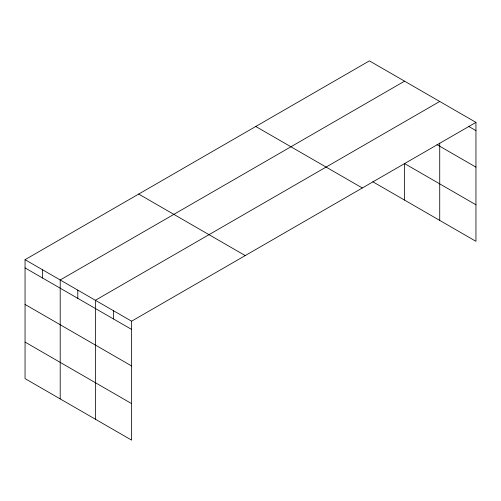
<?xml version="1.0" encoding="UTF-8"?>
<svg xmlns="http://www.w3.org/2000/svg" width="501" height="501" viewBox="0 0 501 501"><rect width="100%" height="100%" fill="white"/><g stroke="black" fill="none" stroke-linecap="round" stroke-linejoin="round"><path stroke-width="0.75" d="M372.788 181.757L475.95 241.319L475.95 122.382L369.406 60.871L25.05 259.681L25.05 378.618L131.594 440.128L131.594 321.191L475.95 122.382M404.564 81.168L60.208 279.978L60.208 398.915M439.721 101.465L95.372 300.281L95.372 419.218M468.573 126.346L475.95 130.611M437.022 144.67L475.95 167.146M475.95 204.784L404.564 163.57L404.564 200.106M255.767 126.477L362.311 187.988M138.689 194.075L245.233 255.585M25.05 259.681L131.594 321.191M25.05 267.903L131.594 329.42M25.05 304.439L131.594 365.955M25.05 342.083L131.594 403.599M439.721 143.117L439.721 220.402M113.483 310.739L113.483 318.962M77.793 290.129L77.793 298.358M42.629 269.832L42.629 278.055"/></g></svg>
